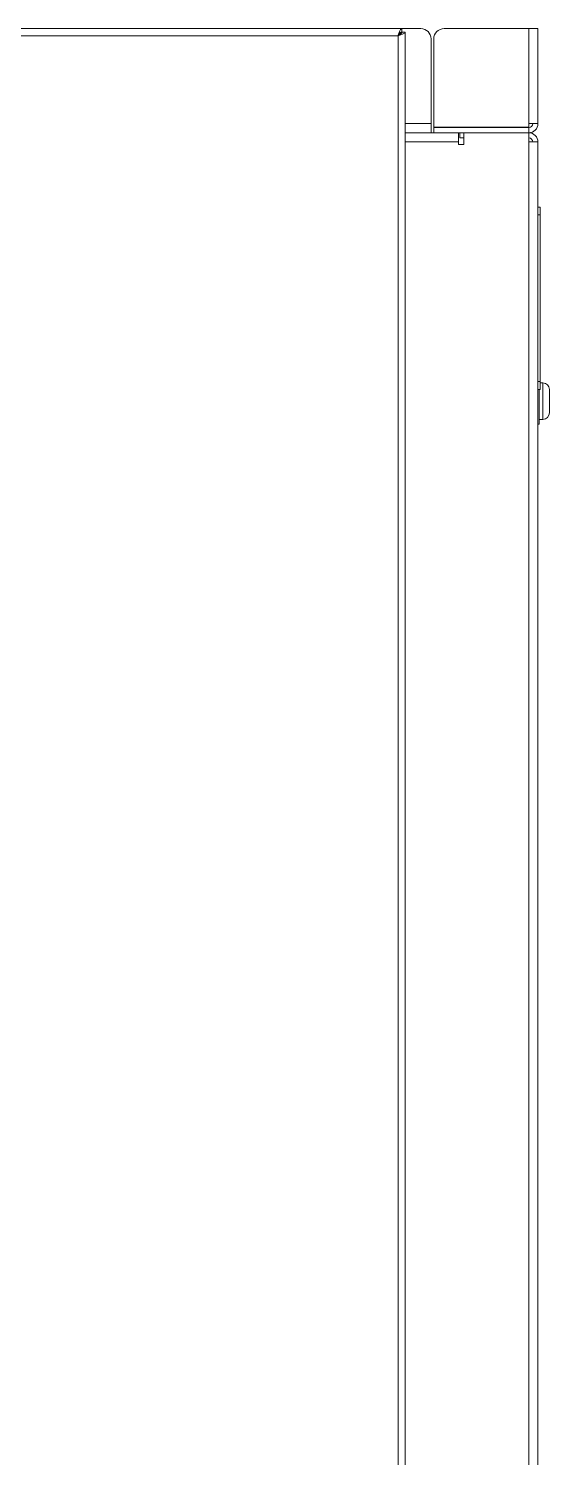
# Model space of a CAD drawing. Extents: x -76427 to 292734, y -42117 to 131250.
# Drawn here: x 14355 to 14554, y -37425 to -36877 of the extents above; entities that cross this region are included whole.
import ezdxf

# ---------------------------------------------------------------- set-up
doc = ezdxf.new("R2010")
doc.units = 0
doc.header["$LTSCALE"] = 10
doc.layers.add('XFM7P10PV$0$PV-EQ(50K)', color=252, linetype='Continuous', lineweight=9)
doc.layers.add('XFM7P10PV-200K$0$PV-EQ(50K)', color=22, linetype='Continuous', lineweight=9)

# ---------------------------------------------------------------- blocks, each defined once
blk = doc.blocks.new('XFM7P10PV-200K$0$A$Cf6a59fa3')
for p, q in [((2154.82, 1893), (2802.18, 1893)), ((2802.18, 1893), (2809.45, 1893)), ((2802.18, 1891.75), (2802.18, 1893)), ((2818.45, 1893), (2850.95, 1893)), ((2850.95, 1856.5), (2850.95, 1893)), ((2854.45, 1893), (2850.95, 1893)), ((2854.45, 1893), (2854.45, 1856.5)), ((2800.75, 1890.25), (2156.25, 1890.25)), ((2800.75, 175.75), (2800.75, 1890.25)), ((2800.86, 1890.43), (2802.18, 1891.75)), ((2800.93, 1890.36), (2802.25, 1891.68)), ((2802.25, 1891.68), (2803.5, 1891.68)), ((2803.5, 1891.68), (2803.5, 174.32)), ((2813.45, 1889), (2813.45, 1856.5)), ((2814.45, 1889), (2814.45, 1855.1)), ((2803.5, 1856.5), (2813.45, 1856.5)), ((2813.45, 1853), (2813.45, 1856.5)), ((2814.45, 1855.1), (2850.95, 1855.1)), ((2850.95, 1855), (2814.45, 1855)), ((2814.45, 1853), (2814.45, 1855)), ((2824.45, 1855), (2824.45, 1855.1)), ((2826.45, 1855), (2826.45, 1855.1)), ((2833.42, 1855.05), (2833.47, 1855.05)), ((2833.42, 1855), (2833.42, 1855.05)), ((2833.47, 1855), (2833.47, 1855.05)), ((2837.42, 1855.05), (2837.47, 1855.05)), ((2837.42, 1855), (2837.42, 1855.05)), ((2837.47, 1855), (2837.47, 1855.05)), ((2850.95, 1856.5), (2850.95, 1855.1)), ((2850.95, 1856.5), (2854.45, 1856.5)), ((2850.95, 1853), (2850.95, 1855)), ((2813.45, 1853), (2803.5, 1853)), ((2823.95, 1849.5), (2803.5, 1849.5)), ((2813.45, 1853), (2814.45, 1853)), ((2814.45, 1853), (2850.95, 1853)), ((2823.95, 1853), (2823.95, 1849.5)), ((2823.95, 1848.5), (2823.95, 1849.5)), ((2825.95, 1848.5), (2823.95, 1848.5)), ((2824.45, 1853), (2824.45, 1851)), ((2824.45, 1851), (2825.95, 1851)), ((2825.95, 1853), (2825.95, 1848.5)), ((2850.95, 1853), (2825.95, 1853)), ((2850.95, 1849.5), (2850.95, 1853)), ((2850.95, 1849.5), (2854.45, 1849.5)), ((2850.95, 216.5), (2850.95, 1849.5)), ((2854.45, 216.5), (2854.45, 1849.5)), ((2854.45, 1824.5), (2855.25, 1824.5)), ((2854.45, 1821.5), (2855.25, 1821.5)), ((2855.25, 1824.5), (2855.25, 1821.5)), ((2855.25, 1823.5), (2855.26, 1823.5)), ((2855.25, 1757.5), (2855.25, 1821.5)), ((2855.25, 1821.32), (2855.26, 1821.32)), ((2855.26, 1821.32), (2855.26, 1823.5)), ((2855.25, 1820.34), (2855.26, 1820.34)), ((2855.25, 1820.34), (2855.26, 1820.34)), ((2855.25, 1820.34), (2855.26, 1820.34)), ((2855.25, 1820.33), (2855.26, 1820.33)), ((2855.25, 1820.31), (2855.26, 1820.31)), ((2855.25, 1820.3), (2855.26, 1820.3)), ((2855.25, 1820.27), (2855.26, 1820.27)), ((2855.25, 1820.23), (2855.26, 1820.23)), ((2855.25, 1820.18), (2855.26, 1820.18)), ((2855.25, 1820.12), (2855.26, 1820.12)), ((2855.25, 1820.01), (2855.26, 1820.01)), ((2855.25, 1819.89), (2855.26, 1819.89)), ((2855.25, 1819.76), (2855.26, 1819.76)), ((2855.25, 1819.6), (2855.26, 1819.6)), ((2855.25, 1819.42), (2855.26, 1819.42)), ((2855.25, 1819.23), (2855.26, 1819.23)), ((2855.25, 1819.01), (2855.26, 1819.01)), ((2855.25, 1818.75), (2855.26, 1818.75)), ((2855.25, 1818.61), (2855.26, 1818.61)), ((2855.25, 1818.51), (2855.26, 1818.51)), ((2855.25, 1818.24), (2855.26, 1818.24)), ((2855.25, 1818.1), (2855.26, 1818.1)), ((2855.25, 1817.97), (2855.26, 1817.97)), ((2855.25, 1817.86), (2855.26, 1817.86)), ((2855.25, 1817.77), (2855.26, 1817.77)), ((2855.25, 1817.72), (2855.26, 1817.72)), ((2855.25, 1817.4), (2855.26, 1817.4)), ((2855.25, 1817.39), (2855.26, 1817.39)), ((2855.25, 1817.38), (2855.26, 1817.38)), ((2855.25, 1817.37), (2855.26, 1817.37)), ((2855.25, 1817.36), (2855.26, 1817.36)), ((2855.25, 1817.35), (2855.26, 1817.35)), ((2855.25, 1817.35), (2855.26, 1817.35)), ((2855.25, 1817.35), (2855.26, 1817.35)), ((2855.25, 1816.7), (2855.26, 1816.7)), ((2855.25, 1815.98), (2855.26, 1815.98)), ((2855.26, 1820.33), (2855.26, 1820.34)), ((2855.26, 1820.34), (2855.26, 1820.34)), ((2855.26, 1820.34), (2855.26, 1820.34)), ((2855.26, 1820.31), (2855.26, 1820.33)), ((2855.26, 1820.3), (2855.26, 1820.31)), ((2855.26, 1820.27), (2855.26, 1820.3)), ((2855.26, 1820.23), (2855.26, 1820.27)), ((2855.26, 1820.18), (2855.26, 1820.23)), ((2855.26, 1820.12), (2855.26, 1820.18)), ((2855.26, 1820.01), (2855.26, 1820.12)), ((2855.26, 1819.89), (2855.26, 1820.01)), ((2855.26, 1819.76), (2855.26, 1819.89)), ((2855.26, 1819.6), (2855.26, 1819.76)), ((2855.26, 1819.42), (2855.26, 1819.6)), ((2855.26, 1819.23), (2855.26, 1819.42)), ((2855.26, 1819.01), (2855.26, 1819.23)), ((2855.26, 1818.75), (2855.26, 1819.01)), ((2855.26, 1818.61), (2855.26, 1818.75)), ((2855.26, 1818.51), (2855.26, 1818.61)), ((2855.26, 1818.24), (2855.26, 1818.51)), ((2855.26, 1818.1), (2855.26, 1818.24)), ((2855.26, 1817.97), (2855.26, 1818.1)), ((2855.26, 1817.86), (2855.26, 1817.97)), ((2855.26, 1817.77), (2855.26, 1817.86)), ((2855.26, 1817.72), (2855.26, 1817.77)), ((2855.26, 1817.4), (2855.26, 1817.72)), ((2855.26, 1817.39), (2855.26, 1817.4)), ((2855.26, 1817.38), (2855.26, 1817.39)), ((2855.26, 1817.37), (2855.26, 1817.38)), ((2855.26, 1817.36), (2855.26, 1817.37)), ((2855.26, 1817.35), (2855.26, 1817.36)), ((2855.26, 1816.7), (2855.26, 1817.35)), ((2855.26, 1817.35), (2855.26, 1817.35)), ((2855.26, 1817.35), (2855.26, 1817.35)), ((2855.26, 1813.8), (2855.26, 1815.98)), ((2855.25, 1813.8), (2855.26, 1813.8)), ((2855.25, 1769.5), (2855.3, 1769.5)), ((2855.3, 1769.5), (2855.35, 1769.5)), ((2855.3, 1759.5), (2855.3, 1769.5)), ((2855.35, 1769.5), (2855.35, 1759.5)), ((2854.45, 1757.5), (2855.25, 1757.5)), ((2855.25, 1759.5), (2855.3, 1759.5)), ((2855.25, 1757.5), (2855.25, 1754.5)), ((2856.29, 1757), (2855.25, 1757)), ((2855.3, 1759.5), (2855.35, 1759.5)), ((2856.29, 1743), (2856.29, 1757)), ((2854.45, 1754.5), (2855.25, 1754.5)), ((2854.95, 1754.5), (2854.95, 1741.1)), ((2858.85, 1754.44), (2858.85, 1745.56)), ((2854.95, 1741.1), (2854.45, 1741.1)), ((2856.29, 1743), (2854.95, 1743))]:
    blk.add_line(p, q)
for centre, radius, start, end in [((2809.45, 1889), 4, 0, 90), ((2818.45, 1889), 4, 90, 180), ((2850.95, 1856.5), 1.5, 270, 0), ((2850.95, 1856.5), 3.5, 270, 0), ((2850.95, 1849.5), 3.5, 0, 90), ((2850.95, 1849.5), 1.5, 0, 90), ((2856.29, 1754.44), 2.56, 0, 90), ((2856.29, 1745.56), 2.56, 270, 0)]:
    blk.add_arc(centre, radius, start, end)
for points, knots in [([(2802.18, 1893), (2801.85, 1893), (2801.52, 1892.41), (2801.19, 1891.53), (2801.04, 1891.14), (2800.9, 1890.69), (2800.75, 1890.25)], [0, 0, 0, 0, 1.087346, 1.087346, 1.087346, 1.570796, 1.570796, 1.570796, 1.570796]), ([(2800.75, 1890.25), (2801.13, 1890.88), (2801.52, 1891.49), (2801.9, 1891.68), (2801.99, 1891.73), (2802.09, 1891.75), (2802.18, 1891.75)], [0, 0, 0, 0, 1.265256, 1.265256, 1.265256, 1.570796, 1.570796, 1.570796, 1.570796]), ([(2800.75, 1890.25), (2801.75, 1890.58), (2802.72, 1890.91), (2803.18, 1891.24), (2803.39, 1891.39), (2803.5, 1891.53), (2803.5, 1891.68)], [0, 0, 0, 0, 1.087346, 1.087346, 1.087346, 1.570796, 1.570796, 1.570796, 1.570796]), ([(2800.75, 1890.25), (2801.38, 1890.63), (2801.99, 1891.02), (2802.18, 1891.4), (2802.23, 1891.49), (2802.25, 1891.59), (2802.25, 1891.68)], [0, 0, 0, 0, 1.265256, 1.265256, 1.265256, 1.570796, 1.570796, 1.570796, 1.570796])]:
    blk.add_open_spline(points, degree=3, knots=knots)
blk = doc.blocks.new('XFM7P10PV-200K')
at = {"layer": 'XFM7P10PV-200K$0$PV-EQ(50K)'}
blk.add_blockref('XFM7P10PV-200K$0$A$Cf6a59fa3', (11695.6, -38769.63), dxfattribs=at)
blk = doc.blocks.new('XFM7P10PV$0$A$Cf6a59fa3')
for p, q in [((2154.82, 1893), (2802.18, 1893)), ((2802.18, 1893), (2809.45, 1893)), ((2802.18, 1891.75), (2802.18, 1893)), ((2818.45, 1893), (2850.95, 1893)), ((2850.95, 1856.5), (2850.95, 1893)), ((2854.45, 1893), (2850.95, 1893)), ((2854.45, 1893), (2854.45, 1856.5)), ((2800.75, 1890.25), (2156.25, 1890.25)), ((2800.75, 175.75), (2800.75, 1890.25)), ((2800.86, 1890.43), (2802.18, 1891.75)), ((2800.93, 1890.36), (2802.25, 1891.68)), ((2802.25, 1891.68), (2803.5, 1891.68)), ((2803.5, 1891.68), (2803.5, 174.32)), ((2813.45, 1889), (2813.45, 1856.5)), ((2814.45, 1889), (2814.45, 1855.1)), ((2803.5, 1856.5), (2813.45, 1856.5)), ((2813.45, 1853), (2813.45, 1856.5)), ((2814.45, 1855.1), (2850.95, 1855.1)), ((2850.95, 1855), (2814.45, 1855)), ((2814.45, 1853), (2814.45, 1855)), ((2824.45, 1855), (2824.45, 1855.1)), ((2826.45, 1855), (2826.45, 1855.1)), ((2833.42, 1855.05), (2833.47, 1855.05)), ((2833.42, 1855), (2833.42, 1855.05)), ((2833.47, 1855), (2833.47, 1855.05)), ((2837.42, 1855.05), (2837.47, 1855.05)), ((2837.42, 1855), (2837.42, 1855.05)), ((2837.47, 1855), (2837.47, 1855.05)), ((2850.95, 1856.5), (2850.95, 1855.1)), ((2850.95, 1856.5), (2854.45, 1856.5)), ((2850.95, 1853), (2850.95, 1855)), ((2813.45, 1853), (2803.5, 1853)), ((2823.95, 1849.5), (2803.5, 1849.5)), ((2813.45, 1853), (2814.45, 1853)), ((2814.45, 1853), (2850.95, 1853)), ((2823.95, 1853), (2823.95, 1849.5)), ((2823.95, 1848.5), (2823.95, 1849.5)), ((2825.95, 1848.5), (2823.95, 1848.5)), ((2824.45, 1853), (2824.45, 1851)), ((2824.45, 1851), (2825.95, 1851)), ((2825.95, 1853), (2825.95, 1848.5)), ((2850.95, 1853), (2825.95, 1853)), ((2850.95, 1849.5), (2850.95, 1853)), ((2850.95, 1849.5), (2854.45, 1849.5)), ((2850.95, 216.5), (2850.95, 1849.5)), ((2854.45, 216.5), (2854.45, 1849.5)), ((2854.45, 1824.5), (2855.25, 1824.5)), ((2854.45, 1821.5), (2855.25, 1821.5)), ((2855.25, 1824.5), (2855.25, 1821.5)), ((2855.25, 1823.5), (2855.26, 1823.5)), ((2855.25, 1757.5), (2855.25, 1821.5)), ((2855.25, 1821.32), (2855.26, 1821.32)), ((2855.26, 1821.32), (2855.26, 1823.5)), ((2855.25, 1820.34), (2855.26, 1820.34)), ((2855.25, 1820.34), (2855.26, 1820.34)), ((2855.25, 1820.34), (2855.26, 1820.34)), ((2855.25, 1820.33), (2855.26, 1820.33)), ((2855.25, 1820.31), (2855.26, 1820.31)), ((2855.25, 1820.3), (2855.26, 1820.3)), ((2855.25, 1820.27), (2855.26, 1820.27)), ((2855.25, 1820.23), (2855.26, 1820.23)), ((2855.25, 1820.18), (2855.26, 1820.18)), ((2855.25, 1820.12), (2855.26, 1820.12)), ((2855.25, 1820.01), (2855.26, 1820.01)), ((2855.25, 1819.89), (2855.26, 1819.89)), ((2855.25, 1819.76), (2855.26, 1819.76)), ((2855.25, 1819.6), (2855.26, 1819.6)), ((2855.25, 1819.42), (2855.26, 1819.42)), ((2855.25, 1819.23), (2855.26, 1819.23)), ((2855.25, 1819.01), (2855.26, 1819.01)), ((2855.25, 1818.75), (2855.26, 1818.75)), ((2855.25, 1818.61), (2855.26, 1818.61)), ((2855.25, 1818.51), (2855.26, 1818.51)), ((2855.25, 1818.24), (2855.26, 1818.24)), ((2855.25, 1818.1), (2855.26, 1818.1)), ((2855.25, 1817.97), (2855.26, 1817.97)), ((2855.25, 1817.86), (2855.26, 1817.86)), ((2855.25, 1817.77), (2855.26, 1817.77)), ((2855.25, 1817.72), (2855.26, 1817.72)), ((2855.25, 1817.4), (2855.26, 1817.4)), ((2855.25, 1817.39), (2855.26, 1817.39)), ((2855.25, 1817.38), (2855.26, 1817.38)), ((2855.25, 1817.37), (2855.26, 1817.37)), ((2855.25, 1817.36), (2855.26, 1817.36)), ((2855.25, 1817.35), (2855.26, 1817.35)), ((2855.25, 1817.35), (2855.26, 1817.35)), ((2855.25, 1817.35), (2855.26, 1817.35)), ((2855.25, 1816.7), (2855.26, 1816.7)), ((2855.25, 1815.98), (2855.26, 1815.98)), ((2855.26, 1820.33), (2855.26, 1820.34)), ((2855.26, 1820.34), (2855.26, 1820.34)), ((2855.26, 1820.34), (2855.26, 1820.34)), ((2855.26, 1820.31), (2855.26, 1820.33)), ((2855.26, 1820.3), (2855.26, 1820.31)), ((2855.26, 1820.27), (2855.26, 1820.3)), ((2855.26, 1820.23), (2855.26, 1820.27)), ((2855.26, 1820.18), (2855.26, 1820.23)), ((2855.26, 1820.12), (2855.26, 1820.18)), ((2855.26, 1820.01), (2855.26, 1820.12)), ((2855.26, 1819.89), (2855.26, 1820.01)), ((2855.26, 1819.76), (2855.26, 1819.89)), ((2855.26, 1819.6), (2855.26, 1819.76)), ((2855.26, 1819.42), (2855.26, 1819.6)), ((2855.26, 1819.23), (2855.26, 1819.42)), ((2855.26, 1819.01), (2855.26, 1819.23)), ((2855.26, 1818.75), (2855.26, 1819.01)), ((2855.26, 1818.61), (2855.26, 1818.75)), ((2855.26, 1818.51), (2855.26, 1818.61)), ((2855.26, 1818.24), (2855.26, 1818.51)), ((2855.26, 1818.1), (2855.26, 1818.24)), ((2855.26, 1817.97), (2855.26, 1818.1)), ((2855.26, 1817.86), (2855.26, 1817.97)), ((2855.26, 1817.77), (2855.26, 1817.86)), ((2855.26, 1817.72), (2855.26, 1817.77)), ((2855.26, 1817.4), (2855.26, 1817.72)), ((2855.26, 1817.39), (2855.26, 1817.4)), ((2855.26, 1817.38), (2855.26, 1817.39)), ((2855.26, 1817.37), (2855.26, 1817.38)), ((2855.26, 1817.36), (2855.26, 1817.37)), ((2855.26, 1817.35), (2855.26, 1817.36)), ((2855.26, 1816.7), (2855.26, 1817.35)), ((2855.26, 1817.35), (2855.26, 1817.35)), ((2855.26, 1817.35), (2855.26, 1817.35)), ((2855.26, 1813.8), (2855.26, 1815.98)), ((2855.25, 1813.8), (2855.26, 1813.8)), ((2855.25, 1769.5), (2855.3, 1769.5)), ((2855.3, 1769.5), (2855.35, 1769.5)), ((2855.3, 1759.5), (2855.3, 1769.5)), ((2855.35, 1769.5), (2855.35, 1759.5)), ((2854.45, 1757.5), (2855.25, 1757.5)), ((2855.25, 1759.5), (2855.3, 1759.5)), ((2855.25, 1757.5), (2855.25, 1754.5)), ((2856.29, 1757), (2855.25, 1757)), ((2855.3, 1759.5), (2855.35, 1759.5)), ((2856.29, 1743), (2856.29, 1757)), ((2854.45, 1754.5), (2855.25, 1754.5)), ((2854.95, 1754.5), (2854.95, 1741.1)), ((2858.85, 1754.44), (2858.85, 1745.56)), ((2854.95, 1741.1), (2854.45, 1741.1)), ((2856.29, 1743), (2854.95, 1743))]:
    blk.add_line(p, q)
for centre, radius, start, end in [((2809.45, 1889), 4, 0, 90), ((2818.45, 1889), 4, 90, 180), ((2850.95, 1856.5), 1.5, 270, 0), ((2850.95, 1856.5), 3.5, 270, 0), ((2850.95, 1849.5), 3.5, 0, 90), ((2850.95, 1849.5), 1.5, 0, 90), ((2856.29, 1754.44), 2.56, 0, 90), ((2856.29, 1745.56), 2.56, 270, 0)]:
    blk.add_arc(centre, radius, start, end)
for points, knots in [([(2802.18, 1893), (2801.85, 1893), (2801.52, 1892.41), (2801.19, 1891.53), (2801.04, 1891.14), (2800.9, 1890.69), (2800.75, 1890.25)], [0, 0, 0, 0, 1.087346, 1.087346, 1.087346, 1.570796, 1.570796, 1.570796, 1.570796]), ([(2800.75, 1890.25), (2801.13, 1890.88), (2801.52, 1891.49), (2801.9, 1891.68), (2801.99, 1891.73), (2802.09, 1891.75), (2802.18, 1891.75)], [0, 0, 0, 0, 1.265256, 1.265256, 1.265256, 1.570796, 1.570796, 1.570796, 1.570796]), ([(2800.75, 1890.25), (2801.75, 1890.58), (2802.72, 1890.91), (2803.18, 1891.24), (2803.39, 1891.39), (2803.5, 1891.53), (2803.5, 1891.68)], [0, 0, 0, 0, 1.087346, 1.087346, 1.087346, 1.570796, 1.570796, 1.570796, 1.570796]), ([(2800.75, 1890.25), (2801.38, 1890.63), (2801.99, 1891.02), (2802.18, 1891.4), (2802.23, 1891.49), (2802.25, 1891.59), (2802.25, 1891.68)], [0, 0, 0, 0, 1.265256, 1.265256, 1.265256, 1.570796, 1.570796, 1.570796, 1.570796])]:
    blk.add_open_spline(points, degree=3, knots=knots)
blk = doc.blocks.new('XFM7P10PV')
at = {"layer": 'XFM7P10PV$0$PV-EQ(50K)'}
blk.add_blockref('XFM7P10PV$0$A$Cf6a59fa3', (11695.6, -38769.63), dxfattribs=at)

msp = doc.modelspace()

# ---------------------------------------------------------------- block references
for name in ['XFM7P10PV', 'XFM7P10PV-200K']:
    msp.add_blockref(name, (0, 0))

doc.saveas('drawing.dxf')
